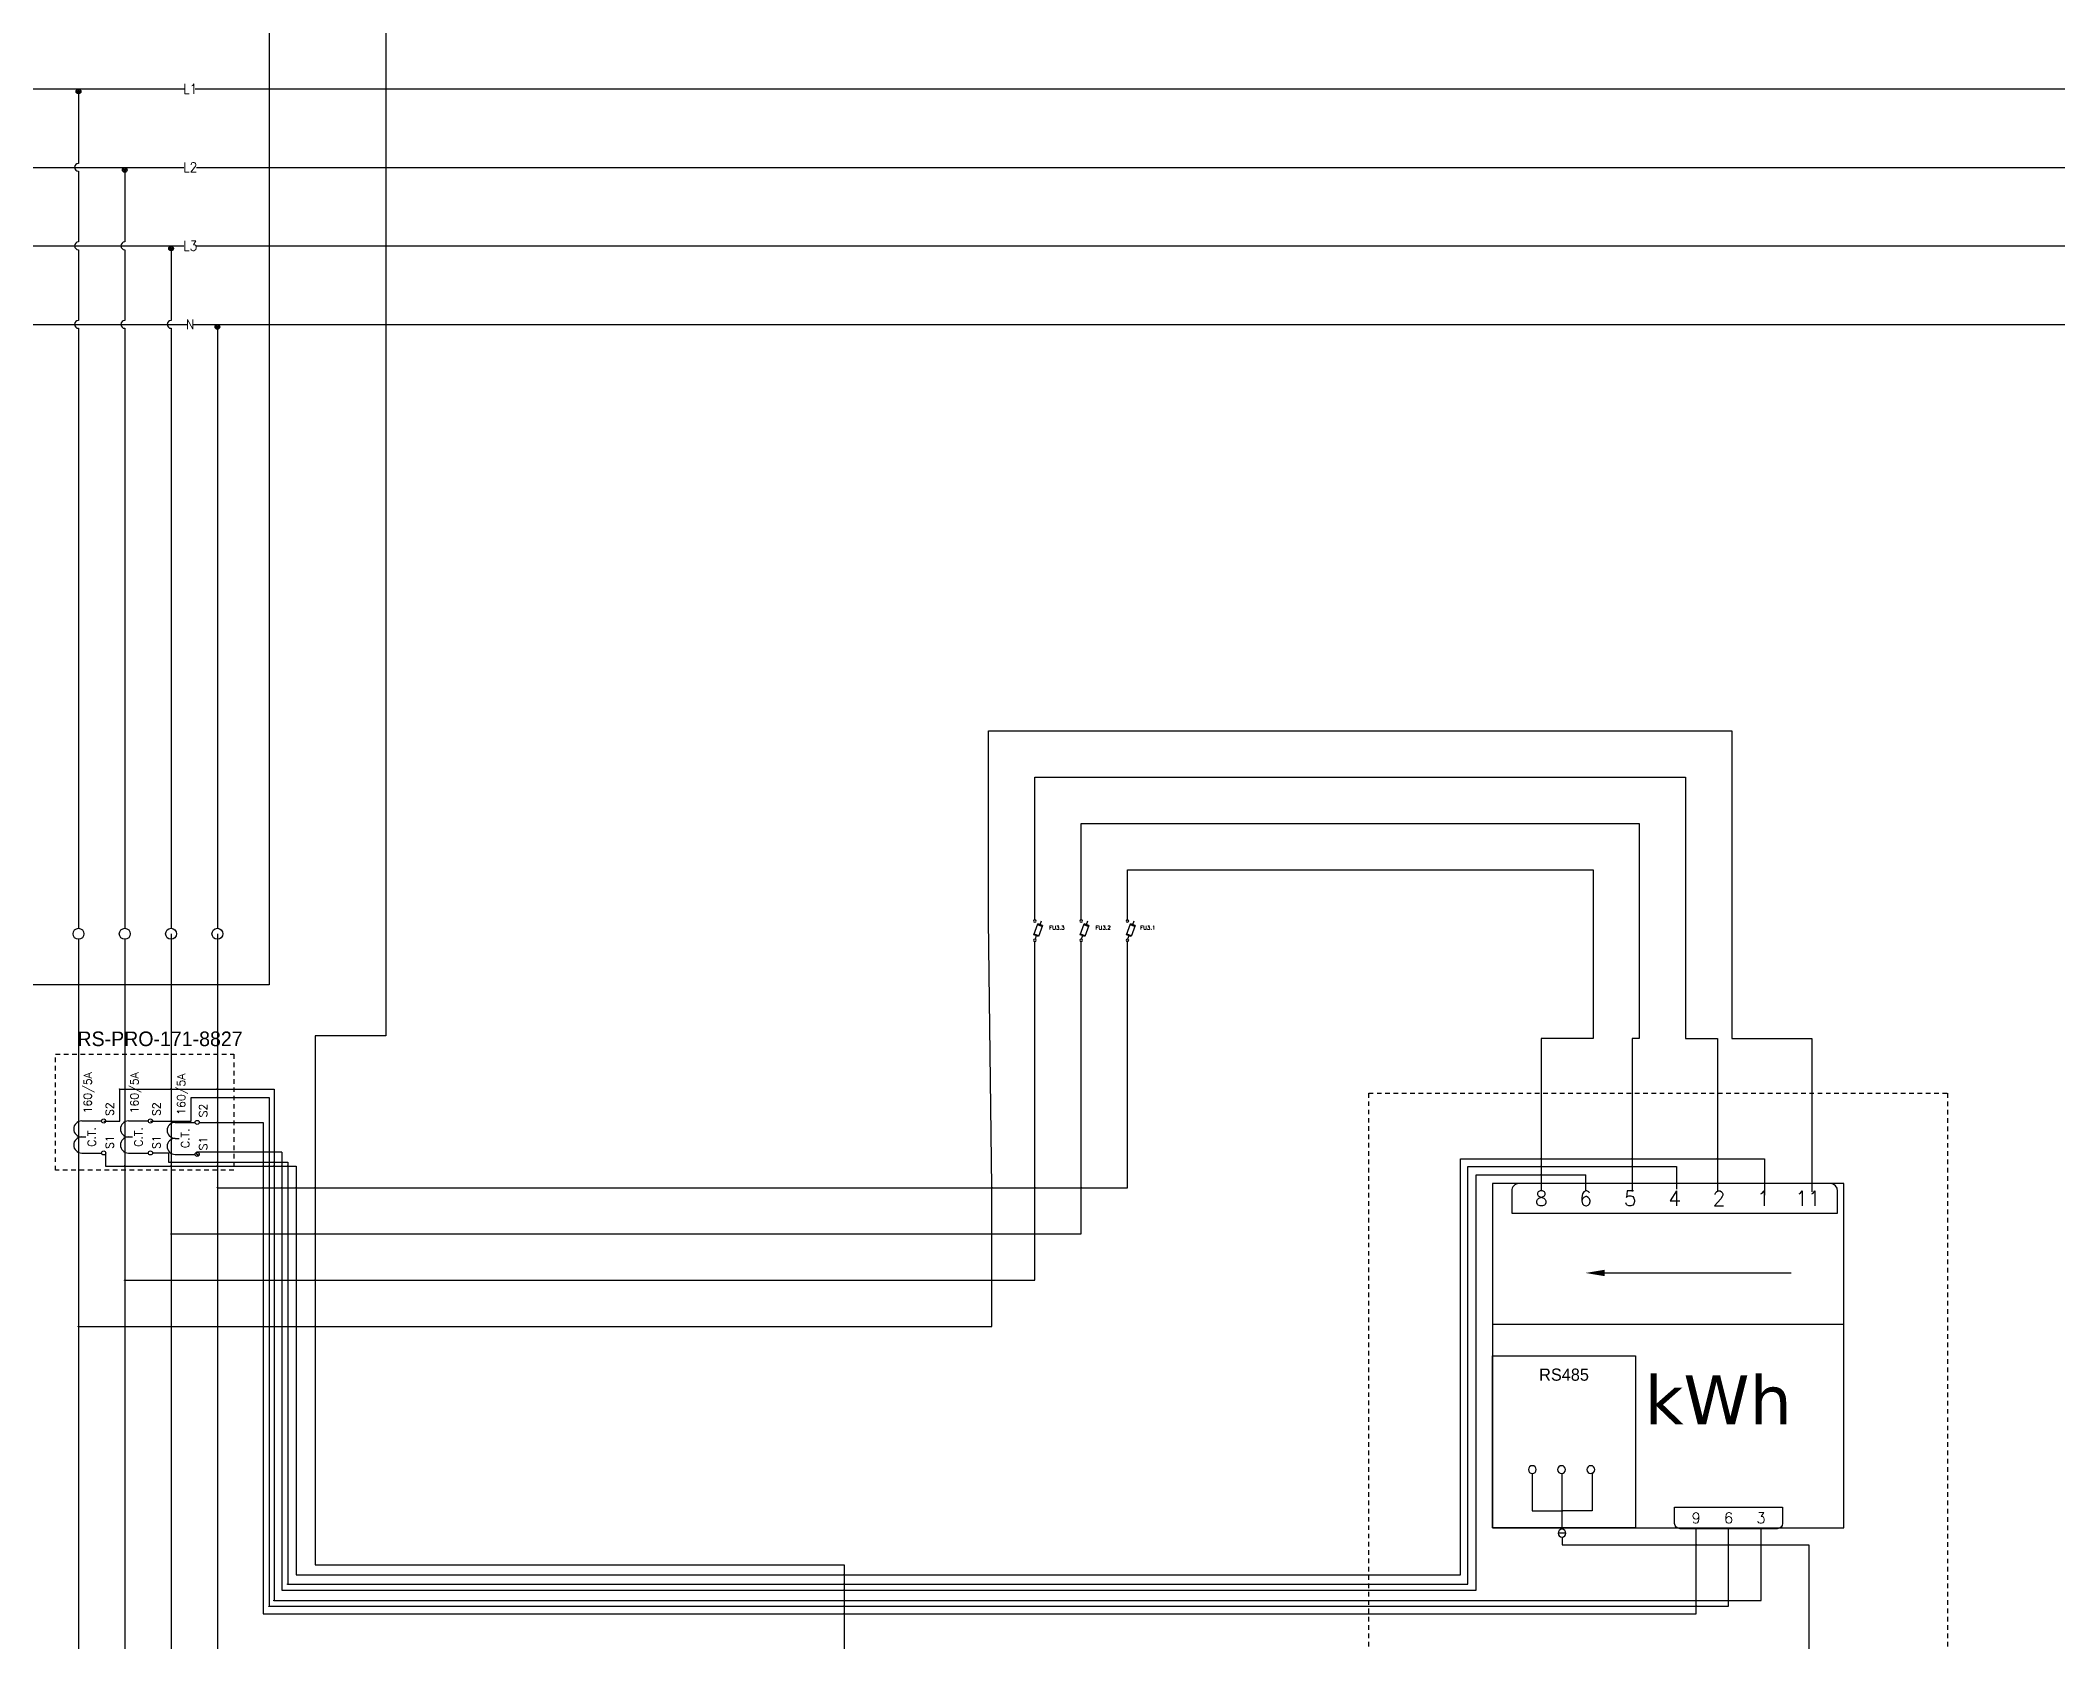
# Model space of a CAD drawing. Extents: x 1 to 170, y -32 to 186.
# Drawn here: x 85.1 to 139.7, y 99.9 to 143.3 of the extents above; entities that cross this region are included whole.
import ezdxf
from ezdxf import colors
from ezdxf.entities.mleader import LeaderData, LeaderLine
from ezdxf.enums import TextEntityAlignment as Align
from ezdxf.math import Vec2, Vec3

# ---------------------------------------------------------------- set-up
doc = ezdxf.new("R2010")
doc.units = 0
doc.header["$MEASUREMENT"] = 0
doc.linetypes.add('HIDDEN2', pattern=[0.1875, 0.125, -0.0625])
for name, color, linetype in [('GRN_12AWG', 3, 'Continuous'), ('LOCBOX', 92, 'HIDDEN2'), ('MISC', 2, 'Continuous'), ('RED_12AWG', 1, 'Continuous'), ('RED_18AWG', 1, 'Continuous'), ('RED_2.5mm^2', 1, 'Continuous'), ('SYMS', 7, 'Continuous'), ('TAGS', 51, 'Continuous'), ('TERMS', 4, 'Continuous'), ('VIO_1.5mm^2', 190, 'Continuous'), ('WHT_0.5mm^2', 7, 'Continuous'), ('WIREFIXED', 130, 'Continuous')]:
    doc.layers.add(name, color=color, linetype=linetype)
doc.styles.add('WD', font='romans.shx')

# ---------------------------------------------------------------- blocks, each defined once
blk = doc.blocks.new('VCN1_18P_57F6')
at = {"layer": 'SYMS'}
for p, q in [((-0.5, 0), (-0.5, -0.375)), ((5, 0), (-0.5, 0)), ((5, -0.375), (5, 0)), ((-0.375, -0.5), (4.875, -0.5))]:
    blk.add_line(p, q, dxfattribs=at)
for centre, start, end in [((-0.375, -0.375), 180, 270), ((4.875, -0.375), 270, 0)]:
    blk.add_arc(centre, 0.125, start, end, dxfattribs=at)
at = {"layer": 'SYMS', "style": 'WD', "width": 0.7}
for tag, p in [('INST', (-0.75, 0.188)), ('LOC', (-0.75, -0.125)), ('XREF', (-0.75, -0.781)), ('DESC1', (-0.75, -1.125)), ('DESC2', (-0.75, -1.438))]:
    blk.add_attdef(tag, text='', height=0.25, dxfattribs=at).set_placement(p, align=Align.RIGHT)
at = {"layer": 'SYMS', "style": 'WD'}
blk.add_attdef('TAG1', text='', height=0.25, dxfattribs=at).set_placement((-0.75, -0.45), align=Align.RIGHT)
at = {"layer": 'SYMS', "linetype": 'Continuous', "style": 'WD', "flags": 8}
for tag, p in [('TERM01P', (0, -0.25)), ('TERM02P', (0.75, -0.25)), ('TERM03P', (1.5, -0.25)), ('TERM04P', (2.25, -0.25)), ('TERM05P', (3, -0.25)), ('TERM06P', (3.75, -0.25)), ('TERM07P', (4.5, -0.25))]:
    blk.add_attdef(tag, text='', height=0.25, dxfattribs=at).set_placement(p, align=Align.MIDDLE_CENTER)
at = {"layer": 'SYMS', "linetype": 'Continuous', "style": 'WD', "flags": 9}
for tag, p in [('ASSYCODE', (-0.137, -0.297)), ('MFG', (-0.104, -0.234)), ('CAT', (-0.1, -0.195))]:
    blk.add_attdef(tag, text='', height=0.02, dxfattribs=at).set_placement(p, align=Align.CENTER)
at = {"layer": 'SYMS', "style": 'WD'}
for tag, p, flags in [('ACE_FLAG', (-0.176, -0.054), 9), ('FAMILY', (-0.15, -0.107), 9), ('WDBLKNAM', (0.35, -0.204), 9), ('X1LINK', (5.25, -0.25), 1), ('X8TERM01P', (0, -0.5), 1), ('X8TERM02P', (0.75, -0.5), 1), ('X8TERM03P', (1.5, -0.5), 1), ('X8TERM04P', (2.25, -0.5), 1), ('X8TERM05P', (3, -0.5), 1), ('X8TERM06P', (3.75, -0.5), 1), ('X8TERM07P', (4.5, -0.5), 1)]:
    blk.add_attdef(tag, p, '', height=0.02, dxfattribs=dict(at, flags=flags))
at = {"layer": 'SYMS', "color": 7, "style": 'WD'}
for tag, p in [('X8_TINY_DOT_DONT_REMOVE_01P', (0, -0.5)), ('X8_TINY_DOT_DONT_REMOVE_02P', (0.75, -0.5)), ('X8_TINY_DOT_DONT_REMOVE_03P', (1.5, -0.5)), ('X8_TINY_DOT_DONT_REMOVE_04P', (2.25, -0.5)), ('X8_TINY_DOT_DONT_REMOVE_05P', (3, -0.5)), ('X8_TINY_DOT_DONT_REMOVE_06P', (3.75, -0.5)), ('X8_TINY_DOT_DONT_REMOVE_07P', (4.5, -0.5))]:
    blk.add_attdef(tag, p, '', height=0.0002, dxfattribs=at)
at = {"layer": 'SYMS', "linetype": 'Continuous', "style": 'WD', "flags": 8}
for tag, p in [('TERMDESC01P', (-0.1, -0.7)), ('TERMDESC02P', (0.65, -0.7)), ('TERMDESC03P', (1.4, -0.7)), ('TERMDESC04P', (2.15, -0.7)), ('TERMDESC05P', (2.9, -0.7)), ('TERMDESC06P', (3.65, -0.7)), ('TERMDESC07P', (4.4, -0.7))]:
    blk.add_attdef(tag, text='', height=0.2, rotation=90, dxfattribs=at).set_placement(p, align=Align.RIGHT)
for tag, p in [('X8WIRE01P', (0.1, -0.7)), ('X8WIRE02P', (0.85, -0.7)), ('X8WIRE03P', (1.6, -0.7)), ('X8WIRE04P', (2.35, -0.7)), ('X8WIRE05P', (3.1, -0.7)), ('X8WIRE06P', (3.85, -0.7)), ('X8WIRE07P', (4.6, -0.7))]:
    blk.add_attdef(tag, text='', height=0.2, rotation=90, dxfattribs=at).set_placement(p, align=Align.TOP_RIGHT)
blk = doc.blocks.new('VCN1_18P_58CF')
at = {"layer": 'SYMS'}
for p, q in [((-0.5, 0), (-0.5, -0.375)), ((2, 0), (-0.5, 0)), ((2, -0.375), (2, 0)), ((-0.375, -0.5), (1.875, -0.5))]:
    blk.add_line(p, q, dxfattribs=at)
for centre, start, end in [((-0.375, -0.375), 180, 270), ((1.875, -0.375), 270, 0)]:
    blk.add_arc(centre, 0.125, start, end, dxfattribs=at)
at = {"layer": 'SYMS', "style": 'WD', "width": 0.7}
for tag, p in [('INST', (-0.75, 0.188)), ('LOC', (-0.75, -0.125)), ('DESC1', (-0.75, -1.125)), ('XREF', (-0.75, -0.781)), ('DESC2', (-0.75, -1.438))]:
    blk.add_attdef(tag, text='', height=0.25, dxfattribs=at).set_placement(p, align=Align.RIGHT)
at = {"layer": 'SYMS', "style": 'WD'}
blk.add_attdef('TAG1', text='', height=0.25, dxfattribs=at).set_placement((-0.75, -0.45), align=Align.RIGHT)
at = {"layer": 'SYMS', "linetype": 'Continuous', "style": 'WD', "flags": 8}
for tag, p in [('TERM01P', (0, -0.25)), ('TERM02P', (0.75, -0.25)), ('TERM03P', (1.5, -0.25))]:
    blk.add_attdef(tag, text='', height=0.25, dxfattribs=at).set_placement(p, align=Align.MIDDLE_CENTER)
at = {"layer": 'SYMS', "linetype": 'Continuous', "style": 'WD', "flags": 9}
for tag, p in [('ASSYCODE', (-0.137, -0.297)), ('MFG', (-0.104, -0.234)), ('CAT', (-0.1, -0.195))]:
    blk.add_attdef(tag, text='', height=0.02, dxfattribs=at).set_placement(p, align=Align.CENTER)
at = {"layer": 'SYMS', "style": 'WD'}
for tag, p, flags in [('ACE_FLAG', (-0.176, -0.054), 9), ('FAMILY', (-0.15, -0.107), 9), ('WDBLKNAM', (0.35, -0.204), 9), ('X1LINK', (2.25, -0.25), 1), ('X8TERM01P', (0, -0.5), 1), ('X8TERM02P', (0.75, -0.5), 1), ('X8TERM03P', (1.5, -0.5), 1)]:
    blk.add_attdef(tag, p, '', height=0.02, dxfattribs=dict(at, flags=flags))
at = {"layer": 'SYMS', "linetype": 'Continuous', "style": 'WD', "flags": 8}
for tag, p in [('TERMDESC01P', (-0.1, -0.7)), ('TERMDESC02P', (0.65, -0.7)), ('TERMDESC03P', (1.4, -0.7))]:
    blk.add_attdef(tag, text='', height=0.2, rotation=90, dxfattribs=at).set_placement(p, align=Align.RIGHT)
at = {"layer": 'SYMS', "color": 7, "style": 'WD'}
for tag, p in [('X8_TINY_DOT_DONT_REMOVE_01P', (0, -0.5)), ('X8_TINY_DOT_DONT_REMOVE_02P', (0.75, -0.5)), ('X8_TINY_DOT_DONT_REMOVE_03P', (1.5, -0.5))]:
    blk.add_attdef(tag, p, '', height=0.0002, dxfattribs=at)
at = {"layer": 'SYMS', "linetype": 'Continuous', "style": 'WD', "flags": 8}
for tag, p in [('X8WIRE01P', (0.1, -0.7)), ('X8WIRE02P', (0.85, -0.7)), ('X8WIRE03P', (1.6, -0.7))]:
    blk.add_attdef(tag, text='', height=0.2, rotation=90, dxfattribs=at).set_placement(p, align=Align.TOP_RIGHT)
blk = doc.blocks.new('HT0_02')
blk.add_circle((0, 0), 0.0699)
at = {"style": 'WD', "flags": 1}
for tag, p in [('X4TERM01', (-0.07, 0)), ('X2TERM01', (0, 0.07)), ('X1TERM01', (0.07, 0)), ('X8TERM01', (0, -0.07))]:
    blk.add_attdef(tag, p, '', height=0.01, dxfattribs=at)
blk = doc.blocks.new('WDDOT')
for radius in [0.03, 0.0187, 0.00929]:
    blk.add_circle((0, 0), radius)
blk = doc.blocks.new('VDS11FR')
for p, q in [((-0.241, 0.163), (-0.094, 0.216)), ((-0.241, 0.163), (-0.116, -0.19)), ((-0.231, 0.134), (-0.084, 0.187)), ((-0.168, 0.19), (-0.21, 0.307)), ((0.032, -0.137), (-0.094, 0.216)), ((-0.126, -0.16), (0.021, -0.108)), ((-0.116, -0.19), (0.032, -0.137)), ((-0.042, -0.164), (-0.006, -0.264))]:
    blk.add_line(p, q)
for centre in [(0, 0.304), (0, -0.304)]:
    blk.add_circle(centre, 0.04)
at = {"style": 'WD'}
blk.add_attdef('TAG1', text='', height=0.125, dxfattribs=at).set_placement((-0.437, 0.031), align=Align.RIGHT)
at = {"style": 'WD', "width": 0.7}
for tag, p in [('INST', (-0.437, 0.422)), ('LOC', (-0.437, 0.226))]:
    blk.add_attdef(tag, text='', height=0.125, dxfattribs=at).set_placement(p, align=Align.RIGHT)
at = {"style": 'WD'}
for tag, p, height, flags in [('X4LINK', (-0.348, 0), 0.01, 1), ('FAMILY', (-0.312, 0.034), 0.01, 9), ('X2TERM02', (0, 0.344), 0.0125, 1), ('X1LINK', (0.125, 0), 0.01, 1), ('CONTACT', (-0.312, -0.046), 0.01, 9), ('X8TERM01', (0, -0.344), 0.0125, 1)]:
    blk.add_attdef(tag, p, '', height=height, dxfattribs=dict(at, flags=flags))
at = {"style": 'WD', "flags": 9}
for tag, p in [('MFG', (-0.284, -0.003)), ('CAT', (-0.284, 0.017)), ('ASSYCODE', (-0.287, -0.024))]:
    blk.add_attdef(tag, text='', height=0.01, dxfattribs=at).set_placement(p, align=Align.CENTER)
at = {"style": 'WD', "width": 0.7}
blk.add_attdef('RATING1', text='', height=0.125, rotation=289.62024, dxfattribs=at).set_placement((-0.097, 0.019), align=Align.MIDDLE_CENTER)
at = {"style": 'WD', "flags": 8}
for tag, p in [('TERM02', (0.089, 0.432)), ('TERM01', (0.089, -0.303))]:
    blk.add_attdef(tag, text='', height=0.125, dxfattribs=at).set_placement(p, align=Align.TOP_LEFT)
at = {"style": 'WD'}
blk.add_attdef('XREF', (0.125, -0.062), '', height=0.125, dxfattribs=at)
blk = doc.blocks.new('HXF1CT')
for p, q in [((-0.25, 0.344), (-0.25, 0.032)), ((0, 0.344), (0, 0.281)), ((0.25, 0.344), (0.25, 0.032))]:
    blk.add_line(p, q)
for centre in [(-0.249, 0), (0.249, 0)]:
    blk.add_circle(centre, 0.0322)
for centre in [(-0.125, 0.344), (0.125, 0.344)]:
    blk.add_arc(centre, 0.125, 0, 180)
at = {"style": 'WD', "width": 0.7}
for tag, p in [('INST', (-0.388, 0.577)), ('DESC1', (-0.388, 0.252)), ('LOC', (-0.388, 0.408)), ('DESC2', (-0.388, 0.095))]:
    blk.add_attdef(tag, text='', height=0.125, dxfattribs=at).set_placement(p, align=Align.RIGHT)
at = {"style": 'WD'}
for tag, p, height, flags in [('X4TERM01', (-0.281, 0), 0.0125, 1), ('X1TERM02', (0.281, 0), 0.0125, 1), ('FAMILY', (0.304, 0.191), 0.01, 9), ('X8TERM01', (-0.249, -0.032), 0.0125, 1), ('X8TERM02', (0.249, -0.032), 0.0125, 1)]:
    blk.add_attdef(tag, p, '', height=height, dxfattribs=dict(at, flags=flags))
blk.add_attdef('TYPE', text='', height=0.125, dxfattribs=at).set_placement((0, 0.125), align=Align.CENTER)
at = {"linetype": 'Continuous', "style": 'WD', "flags": 9}
for tag, p in [('ASSYCODE', (0.328, 0.125)), ('MFG', (0.327, 0.143)), ('CAT', (0.329, 0.162))]:
    blk.add_attdef(tag, text='', height=0.01, dxfattribs=at).set_placement(p, align=Align.CENTER)
at = {"style": 'WD'}
blk.add_attdef('TAG1', (0.368, 0.188), '', height=0.125, dxfattribs=at)
at = {"style": 'WD', "width": 0.7}
blk.add_attdef('RATING1', (0.368, 0.031), '', height=0.125, dxfattribs=at)
at = {"linetype": 'Continuous', "style": 'WD', "flags": 8}
for tag, p in [('TERM01', (-0.188, -0.031)), ('TERM02', (0.328, -0.031))]:
    blk.add_attdef(tag, text='', height=0.125, dxfattribs=at).set_placement(p, align=Align.TOP_LEFT)
blk = doc.blocks.new('VT0_02')
blk.add_circle((0, 0), 0.0699)
at = {"style": 'WD', "flags": 1}
for tag, p in [('X4TERM01', (-0.07, 0)), ('X2TERM01', (0, 0.07)), ('X1TERM01', (0.07, 0)), ('X8TERM01', (0, -0.07))]:
    blk.add_attdef(tag, p, '', height=0.01, dxfattribs=at)
blk = doc.blocks.new('WD_WNH1')
at = {"style": 'WD', "width": 0.9}
blk.add_attdef('WIRENO', text='', height=0.125, dxfattribs=at).set_placement((0, 0), align=Align.MIDDLE_CENTER)
at = {"color": 250, "style": 'WD'}
for tag, p in [('X4_TINY_DOT_DONT_REMOVE', (-0.062, 0)), ('X1_TINY_DOT_DONT_REMOVE', (0.062, 0))]:
    blk.add_attdef(tag, p, '', height=0.0001, dxfattribs=at)
at = {"style": 'WD', "flags": 1}
for tag, p in [('X4TERM01', (-0.062, 0)), ('X1TERM01', (0.062, 0))]:
    blk.add_attdef(tag, p, '', height=0.01, dxfattribs=at)
for tag, p in [('W01USER', (0, 0.078)), ('W02USER', (0, 0.07)), ('W03USER', (0, 0.062)), ('W04USER', (0, 0.055)), ('W05USER', (0, 0.047)), ('W06USER', (0, 0.039)), ('W07USER', (0, 0.031)), ('W08USER', (0, 0.023)), ('W09USER', (0, 0.016)), ('W10USER', (0, 0.008))]:
    blk.add_attdef(tag, text='', height=0.005, dxfattribs=at).set_placement(p, align=Align.CENTER)

msp = doc.modelspace()

# ---------------------------------------------------------------- linework, layer by layer
msp.add_line((133.874, 108.53), (124.375, 108.53))
for points in [[(133.874, 112.341), (124.375, 112.341), (124.375, 103.025), (133.874, 103.025)], [(124.375, 107.683), (128.244, 107.683), (128.244, 103.023), (124.375, 103.023)]]:
    msp.add_lwpolyline(points, close=True)
at = {"layer": 'GRN_12AWG'}
for p, q in [((94.422, 164.964), (94.422, 116.337)), ((94.422, 116.337), (92.511, 116.337)), ((92.511, 116.337), (92.511, 112.243)), ((92.511, 112.217), (92.511, 110.991)), ((92.511, 110.964), (92.511, 109.738)), ((92.511, 109.712), (92.511, 108.485)), ((92.511, 108.459), (92.511, 102.023)), ((92.511, 102.023), (92.637, 102.023)), ((92.637, 102.023), (106.826, 102.023)), ((106.826, 102.023), (106.826, 84.289))]:
    msp.add_line(p, q, dxfattribs=at)
for centre in [(92.511, 112.23), (92.511, 110.977), (92.511, 109.725), (92.511, 108.472)]:
    msp.add_arc(centre, 0.0132, 90, 270, dxfattribs=at)
at = {"layer": 'LOCBOX', "color": 6}
for points in [[(85.491, 115.845), (90.312, 115.845), (90.312, 112.701), (85.491, 112.701)], [(121.021, 114.789), (136.682, 114.789), (136.682, 89.916), (121.021, 89.916)]]:
    msp.add_lwpolyline(points, close=True, dxfattribs=at)
at = {"layer": 'RED_12AWG'}
for p, q in [((88.615, 119.101), (88.615, 106.818)), ((89.868, 119.101), (89.868, 106.818)), ((86.109, 118.953), (86.109, 106.818)), ((87.362, 118.953), (87.362, 106.818))]:
    msp.add_line(p, q, dxfattribs=at)
at = {"layer": 'RED_18AWG'}
for p, q in [((39.881, 141.97), (88.996, 141.97)), ((89.269, 141.97), (138.384, 141.97)), ((138.384, 141.97), (157.381, 141.97)), ((86.109, 141.9), (86.109, 139.951)), ((39.881, 139.845), (88.962, 139.845)), ((87.362, 139.775), (87.362, 137.826)), ((89.303, 139.845), (138.384, 139.845)), ((138.384, 139.845), (157.381, 139.845)), ((86.109, 139.739), (86.109, 137.826)), ((39.881, 137.72), (88.962, 137.72)), ((86.109, 137.614), (86.109, 135.701)), ((87.362, 137.614), (87.362, 135.701)), ((88.615, 137.65), (88.615, 135.701)), ((89.303, 137.72), (138.384, 137.72)), ((138.384, 137.72), (157.381, 137.72)), ((39.881, 135.595), (89.053, 135.595)), ((86.109, 135.489), (86.109, 119.25)), ((87.362, 135.489), (87.362, 119.25)), ((88.615, 135.489), (88.615, 119.25)), ((89.212, 135.595), (138.384, 135.595)), ((89.868, 135.525), (89.868, 119.25)), ((138.384, 135.595), (157.381, 135.595)), ((86.109, 106.818), (86.109, 82.036)), ((87.362, 106.818), (87.362, 82.036)), ((88.615, 106.818), (88.615, 82.036)), ((89.868, 106.818), (89.868, 82.036))]:
    msp.add_line(p, q, dxfattribs=at)
for centre in [(86.109, 139.845), (86.109, 137.72), (87.362, 137.72), (86.109, 135.595), (87.362, 135.595), (88.615, 135.595)]:
    msp.add_arc(centre, 0.106, 90, 270, dxfattribs=at)
at = {"layer": 'RED_2.5mm^2'}
for p, q in [((110.735, 119.473), (110.735, 124.594)), ((110.735, 124.594), (125.823, 124.594)), ((125.823, 124.594), (130.85, 124.594)), ((130.85, 124.594), (130.85, 116.266)), ((111.988, 119.482), (111.988, 123.342)), ((111.988, 123.342), (125.823, 123.342)), ((125.823, 123.342), (129.597, 123.342)), ((129.597, 123.342), (129.597, 116.266)), ((113.241, 119.482), (113.241, 122.089)), ((113.241, 122.089), (125.823, 122.089)), ((125.823, 122.089), (128.344, 122.089)), ((128.344, 122.089), (128.344, 116.266)), ((114.493, 119.482), (114.493, 120.836)), ((114.493, 120.836), (125.823, 120.836)), ((125.823, 120.836), (127.092, 120.836)), ((127.092, 120.836), (127.092, 116.266)), ((110.82, 112.243), (110.735, 119.473)), ((111.987, 112.243), (111.987, 118.892)), ((113.24, 112.243), (113.24, 118.892)), ((114.492, 112.23), (114.492, 118.892)), ((125.687, 116.266), (125.687, 112.135)), ((127.092, 116.266), (125.692, 116.266)), ((128.344, 116.266), (128.147, 116.266)), ((128.147, 116.266), (128.147, 112.128)), ((129.597, 116.266), (130.459, 116.266)), ((130.459, 116.266), (130.459, 112.146)), ((130.85, 116.266), (133.009, 116.266)), ((133.009, 116.266), (133.009, 112.122)), ((89.868, 112.23), (98.916, 112.23)), ((98.916, 112.23), (114.492, 112.23)), ((110.82, 110.991), (110.82, 112.217)), ((111.987, 110.991), (111.987, 112.217)), ((113.24, 110.977), (113.24, 112.217)), ((125.692, 111.539), (125.692, 111.539)), ((125.692, 111.539), (125.692, 111.539)), ((88.607, 110.977), (98.916, 110.977)), ((98.916, 110.977), (113.24, 110.977)), ((110.82, 109.738), (110.82, 110.964)), ((111.987, 109.725), (111.987, 110.964)), ((87.362, 109.725), (98.916, 109.725)), ((98.916, 109.725), (111.987, 109.725)), ((110.82, 108.472), (110.82, 109.712)), ((86.136, 108.472), (98.916, 108.472)), ((98.916, 108.472), (110.82, 108.472)), ((125.442, 104.494), (125.442, 103.482)), ((126.244, 104.494), (126.244, 103.482)), ((127.067, 104.522), (127.067, 103.482)), ((125.442, 103.482), (126.279, 103.482)), ((126.244, 103.482), (126.245, 102.984)), ((127.067, 103.482), (126.278, 103.482))]:
    msp.add_line(p, q, dxfattribs=at)
for centre in [(110.82, 112.23), (111.987, 112.23), (113.24, 112.23), (110.82, 110.977), (111.987, 110.977), (110.82, 109.725)]:
    msp.add_arc(centre, 0.0132, 270, 90, dxfattribs=at)
at = {"layer": 'VIO_1.5mm^2'}
for p, q in [((87.223, 114.033), (87.223, 114.901)), ((87.223, 114.901), (88.602, 114.901)), ((88.628, 114.901), (89.855, 114.901)), ((89.157, 114.033), (89.157, 114.675)), ((89.157, 114.675), (89.855, 114.675)), ((89.881, 114.901), (91.403, 114.901)), ((89.881, 114.675), (91.269, 114.675)), ((91.269, 114.675), (91.269, 100.9)), ((91.403, 114.901), (91.403, 101.058)), ((86.791, 114.033), (87.223, 114.033)), ((88.056, 114.033), (88.602, 114.033)), ((88.628, 114.033), (89.157, 114.033)), ((89.377, 113.992), (89.855, 113.992)), ((89.881, 113.992), (91.11, 113.992)), ((91.11, 113.992), (91.11, 112.243)), ((86.842, 113.171), (86.842, 112.817)), ((88.112, 113.171), (88.502, 113.171)), ((88.502, 113.171), (88.546, 113.171)), ((88.546, 113.171), (88.546, 112.919)), ((89.855, 113.188), (89.299, 113.188)), ((89.299, 113.188), (89.299, 113.135)), ((89.321, 113.133), (89.321, 113.133)), ((89.367, 113.101), (89.321, 113.101)), ((91.097, 113.188), (89.881, 113.188)), ((91.256, 113.188), (91.123, 113.188)), ((91.39, 113.188), (91.282, 113.188)), ((91.611, 113.188), (91.416, 113.188)), ((91.611, 113.188), (91.611, 112.243)), ((123.505, 101.752), (123.505, 113.015)), ((123.505, 113.015), (125.674, 113.015)), ((125.701, 113.015), (128.134, 113.015)), ((128.16, 113.015), (130.446, 113.015)), ((130.472, 113.015), (131.728, 113.015)), ((131.728, 113.015), (131.728, 112.029)), ((86.842, 112.817), (87.349, 112.817)), ((87.376, 112.817), (88.602, 112.817)), ((88.546, 112.919), (88.602, 112.919)), ((88.628, 112.919), (89.855, 112.919)), ((88.628, 112.817), (89.855, 112.817)), ((89.881, 112.919), (91.097, 112.919)), ((89.881, 112.817), (91.097, 112.817)), ((91.123, 112.919), (91.256, 112.919)), ((91.123, 112.817), (91.256, 112.817)), ((91.282, 112.919), (91.39, 112.919)), ((91.282, 112.817), (91.39, 112.817)), ((91.416, 112.919), (91.598, 112.919)), ((91.416, 112.817), (91.598, 112.817)), ((91.624, 112.919), (91.731, 112.919)), ((91.624, 112.817), (91.761, 112.817)), ((91.731, 112.919), (91.774, 112.919)), ((91.774, 112.919), (91.774, 101.5)), ((91.787, 112.817), (92.001, 112.817)), ((92.001, 112.817), (92.001, 112.243)), ((123.707, 101.5), (123.707, 112.806)), ((123.707, 112.806), (125.674, 112.806)), ((123.927, 101.335), (123.927, 112.575)), ((123.927, 112.575), (125.674, 112.575)), ((125.701, 112.806), (128.134, 112.806)), ((125.701, 112.575), (126.894, 112.575)), ((126.888, 112.575), (126.888, 112.147)), ((128.16, 112.806), (129.351, 112.806)), ((129.351, 112.806), (129.351, 112.186)), ((91.11, 112.217), (91.11, 110.991)), ((91.611, 112.217), (91.611, 110.991)), ((92.001, 112.217), (92.001, 110.991)), ((126.894, 111.539), (126.894, 111.539)), ((126.894, 111.539), (126.894, 111.539)), ((126.894, 111.539), (126.894, 111.539)), ((126.894, 111.539), (126.894, 111.539)), ((91.11, 110.964), (91.11, 109.738)), ((91.611, 110.964), (91.611, 109.738)), ((92.001, 110.964), (92.001, 109.738)), ((91.11, 109.712), (91.11, 108.485)), ((91.611, 109.712), (91.611, 108.485)), ((92.001, 109.712), (92.001, 108.485)), ((91.11, 108.459), (91.11, 100.696)), ((91.611, 108.459), (91.611, 101.335)), ((92.001, 108.459), (92.001, 101.752)), ((129.884, 100.696), (129.884, 102.999)), ((130.761, 100.9), (130.761, 102.999)), ((131.638, 101.058), (131.638, 102.999)), ((92.001, 101.752), (106.813, 101.752)), ((106.839, 101.752), (123.505, 101.752)), ((91.411, 101.058), (131.638, 101.058)), ((91.611, 101.335), (106.813, 101.335)), ((91.782, 101.5), (106.813, 101.5)), ((106.839, 101.5), (123.707, 101.5)), ((106.839, 101.335), (123.927, 101.335)), ((91.11, 100.696), (106.813, 100.696)), ((91.269, 100.9), (106.813, 100.9)), ((106.839, 100.9), (129.871, 100.9)), ((106.839, 100.696), (129.884, 100.696)), ((129.897, 100.9), (130.761, 100.9))]:
    msp.add_line(p, q, dxfattribs=at)
for centre, start, end in [((88.615, 114.901), 0, 180), ((89.868, 114.901), 0, 180), ((89.868, 114.675), 0, 180), ((88.615, 114.033), 0, 180), ((89.868, 113.992), 0, 180), ((89.868, 113.188), 0, 180), ((91.11, 113.188), 0, 180), ((91.269, 113.188), 0, 180), ((91.403, 113.188), 0, 180), ((125.687, 113.015), 0, 180), ((128.147, 113.015), 0, 180), ((130.459, 113.015), 0, 180), ((87.362, 112.817), 0, 180), ((88.615, 112.919), 0, 180), ((88.615, 112.817), 0, 180), ((89.868, 112.919), 0, 180), ((89.868, 112.817), 0, 180), ((91.11, 112.919), 0, 180), ((91.11, 112.817), 0, 180), ((91.269, 112.919), 0, 180), ((91.269, 112.817), 0, 180), ((91.403, 112.919), 0, 180), ((91.403, 112.817), 0, 180), ((91.611, 112.919), 0, 180), ((91.611, 112.817), 0, 180), ((91.774, 112.817), 0, 180), ((125.687, 112.806), 0, 180), ((125.687, 112.575), 0, 180), ((128.147, 112.806), 0, 180), ((91.11, 112.23), 90, 270), ((91.611, 112.23), 90, 270), ((92.001, 112.23), 90, 270), ((91.11, 110.977), 90, 270), ((91.611, 110.977), 90, 270), ((92.001, 110.977), 90, 270), ((91.11, 109.725), 90, 270), ((91.611, 109.725), 90, 270), ((92.001, 109.725), 90, 270), ((91.11, 108.472), 90, 270), ((91.611, 108.472), 90, 270), ((92.001, 108.472), 90, 270), ((106.826, 101.752), 0, 180), ((106.826, 101.5), 0, 180), ((106.826, 101.335), 0, 180), ((106.826, 100.9), 0, 180), ((106.826, 100.696), 0, 180), ((129.884, 100.9), 0, 180)]:
    msp.add_arc(centre, 0.0132, start, end, dxfattribs=at)
at = {"layer": 'WHT_0.5mm^2'}
for p, q in [((91.27, 164.821), (91.27, 117.717)), ((86.14, 117.717), (83.524, 117.717)), ((87.349, 117.717), (86.123, 117.717)), ((88.602, 117.717), (87.376, 117.717)), ((89.855, 117.717), (88.628, 117.717)), ((91.27, 117.717), (89.881, 117.717)), ((126.359, 102.879), (126.147, 102.879)), ((126.253, 102.773), (126.253, 102.562)), ((126.253, 102.562), (129.871, 102.562)), ((129.897, 102.562), (130.748, 102.562)), ((130.774, 102.562), (131.625, 102.562)), ((131.651, 102.562), (132.934, 102.562)), ((132.934, 102.562), (132.934, 92.671))]:
    msp.add_line(p, q, dxfattribs=at)
for centre in [(129.884, 102.562), (130.761, 102.562), (131.638, 102.562)]:
    msp.add_arc(centre, 0.0132, 0, 180, dxfattribs=at)

# ---------------------------------------------------------------- block references
at = {"layer": 'SYMS'}
for name, p, xscale, yscale, zscale in [('WDDOT', (86.109, 141.9), 2.125061623751076, 2.125061623751076, 2.125061623751076), ('WDDOT', (87.362, 139.775), 2.125061623751076, 2.125061623751076, 2.125061623751076), ('WDDOT', (88.615, 137.65), 2.125061623751076, 2.125061623751076, 2.125061623751076), ('WDDOT', (89.868, 135.525), 2.125061623751076, 2.125061623751076, 2.125061623751076), ('VT0_02', (86.109, 119.101), 2.125061623751076, 2.125061623751076, 2.125061623751076), ('VT0_02', (87.362, 119.101), 2.125061623751076, 2.125061623751076, 2.125061623751076), ('VT0_02', (88.615, 119.101), 2.125061623751076, 2.125061623751076, 2.125061623751076), ('VT0_02', (89.868, 119.101), 2.125061623751076, 2.125061623751076, 2.125061623751076), ('WDDOT', (86.109, 117.717), 0.2637091900348363, 0.2637091900348363, 0.2637091900348363), ('WDDOT', (87.223, 114.901), 0.2637091900348363, 0.2637091900348363, 0.2637091900348363), ('WDDOT', (89.312, 113.188), 0.2637091900348363, 0.2637091900348363, 0.2637091900348363), ('WDDOT', (89.321, 113.133), 0.2637091900348363, 0.2637091900348363, 0.2637091900348363), ('WDDOT', (89.321, 113.133), 0.2637091900348363, 0.2637091900348363, 0.2637091900348363), ('WDDOT', (89.868, 112.23), 0.2637091900348363, 0.2637091900348363, 0.2637091900348363), ('WDDOT', (88.615, 110.977), 0.2637091900348363, 0.2637091900348363, 0.2637091900348363), ('WDDOT', (87.362, 109.725), 0.2637091900348363, 0.2637091900348363, 0.2637091900348363), ('WDDOT', (86.109, 108.472), 0.2637091900348363, 0.2637091900348363, 0.2637091900348363), ('HT0_02', (125.449, 104.6), -1.5148723590608, 1.5148723590608, 1.5148723590608), ('HT0_02', (126.24, 104.6), -1.5148723590608, 1.5148723590608, 1.5148723590608), ('HT0_02', (127.032, 104.6), -1.5148723590608, 1.5148723590608, 1.5148723590608), ('WDDOT', (126.244, 103.482), -0.2637091900348363, 0.2637091900348363, 0.2637091900348363), ('HT0_02', (126.253, 102.879), -1.5148723590608, 1.5148723590608, 1.5148723590608), ('WDDOT', (91.403, 101.058), 0.2637091900348363, 0.2637091900348363, 0.2637091900348363), ('WDDOT', (91.403, 101.058), 0.2637091900348363, 0.2637091900348363, 0.2637091900348363), ('WDDOT', (91.411, 101.058), 0.2637091900348363, 0.2637091900348363, 0.2637091900348363), ('WDDOT', (91.774, 101.5), 0.2637091900348363, 0.2637091900348363, 0.2637091900348363), ('WDDOT', (91.269, 100.9), 0.2637091900348363, 0.2637091900348363, 0.2637091900348363)]:
    msp.add_blockref(name, p, dxfattribs=dict(at, xscale=xscale, yscale=yscale, zscale=zscale))
ref = msp.add_blockref('VDS11FR', (111.987, 119.187), dxfattribs=dict(at, xscale=-0.8574628011289047, yscale=0.8574628011289047, zscale=0.8574628011289047))
ref.add_attrib('TAG1', 'FU3.3', dxfattribs={"layer": 'TAGS', "color": 1, "height": 0.1072, "style": 'WD'}).set_placement((112.791, 119.214), align=Align.RIGHT)
ref = msp.add_blockref('VDS11FR', (113.24, 119.187), dxfattribs=dict(at, xscale=-0.8574628011289047, yscale=0.8574628011289047, zscale=0.8574628011289047))
ref.add_attrib('TAG1', 'FU3.2', dxfattribs={"layer": 'TAGS', "color": 1, "height": 0.1072, "style": 'WD'}).set_placement((114.043, 119.214), align=Align.RIGHT)
ref = msp.add_blockref('VDS11FR', (114.492, 119.187), dxfattribs=dict(at, xscale=-0.8574628011289047, yscale=0.8574628011289047, zscale=0.8574628011289047))
ref.add_attrib('TAG1', 'FU3.1', dxfattribs={"layer": 'TAGS', "color": 1, "height": 0.1072, "style": 'WD'}).set_placement((115.25, 119.214), align=Align.RIGHT)
ref = msp.add_blockref('HXF1CT', (86.791, 113.602), dxfattribs=dict(at, xscale=1.732574522229003, yscale=1.732574522229003, zscale=1.732574522229003, rotation=89.99999999999999))
ref.add_attrib('TYPE', 'C.T.', dxfattribs={"layer": 'MISC', "color": 0, "height": 0.2166, "rotation": 90, "style": 'WD'}).set_placement((86.574, 113.602), align=Align.CENTER)
ref.add_attrib('TERM01', 'S1', dxfattribs={"layer": 'TERMS', "color": 6, "linetype": 'Continuous', "height": 0.2166, "rotation": 90, "style": 'WD', "flags": 8}).set_placement((86.845, 113.277), align=Align.TOP_LEFT)
ref.add_attrib('TERM02', 'S2', dxfattribs={"layer": 'TERMS', "color": 6, "linetype": 'Continuous', "height": 0.2166, "rotation": 90, "style": 'WD', "flags": 8}).set_placement((86.845, 114.17), align=Align.TOP_LEFT)
ref.add_attrib('TAG1', '160/5A', (86.466, 114.24), dxfattribs={"layer": 'TAGS', "color": 6, "height": 0.2166, "rotation": 90, "style": 'WD'})
ref = msp.add_blockref('HXF1CT', (88.056, 113.602), dxfattribs=dict(at, xscale=1.732574522229003, yscale=1.732574522229003, zscale=1.732574522229003, rotation=89.99999999999999))
ref.add_attrib('TYPE', 'C.T.', dxfattribs={"layer": 'MISC', "color": 0, "height": 0.2166, "rotation": 90, "style": 'WD'}).set_placement((87.839, 113.602), align=Align.CENTER)
ref.add_attrib('TERM01', 'S1', dxfattribs={"layer": 'TERMS', "color": 6, "linetype": 'Continuous', "height": 0.2166, "rotation": 90, "style": 'WD', "flags": 8}).set_placement((88.11, 113.277), align=Align.TOP_LEFT)
ref.add_attrib('TERM02', 'S2', dxfattribs={"layer": 'TERMS', "color": 6, "linetype": 'Continuous', "height": 0.2166, "rotation": 90, "style": 'WD', "flags": 8}).set_placement((88.11, 114.17), align=Align.TOP_LEFT)
ref.add_attrib('TAG1', '160/5A', (87.731, 114.24), dxfattribs={"layer": 'TAGS', "color": 6, "height": 0.2166, "rotation": 90, "style": 'WD'})
ref = msp.add_blockref('HXF1CT', (89.321, 113.565), dxfattribs=dict(at, xscale=1.732574522229003, yscale=1.732574522229003, zscale=1.732574522229003, rotation=89.99999999999999))
ref.add_attrib('TYPE', 'C.T.', dxfattribs={"layer": 'MISC', "color": 7, "height": 0.2166, "rotation": 90, "style": 'WD'}).set_placement((89.105, 113.565), align=Align.CENTER)
ref.add_attrib('TERM01', 'S1', dxfattribs={"layer": 'TERMS', "color": 6, "linetype": 'Continuous', "height": 0.2166, "rotation": 90, "style": 'WD', "flags": 8}).set_placement((89.375, 113.24), align=Align.TOP_LEFT)
ref.add_attrib('TERM02', 'S2', dxfattribs={"layer": 'TERMS', "color": 6, "linetype": 'Continuous', "height": 0.2166, "rotation": 90, "style": 'WD', "flags": 8}).set_placement((89.375, 114.133), align=Align.TOP_LEFT)
ref.add_attrib('TAG1', '160/5A', (88.996, 114.203), dxfattribs={"layer": 'TAGS', "color": 6, "height": 0.2166, "rotation": 90, "style": 'WD'})
ref = msp.add_blockref('VCN1_18P_57F6', (132.908, 111.539), dxfattribs=dict(at, xscale=1.603490896943972, yscale=1.603490896943972, zscale=1.603490896943972, rotation=180))
ref.add_attrib('X8_TINY_DOT_DONT_REMOVE_01P', '.', (132.908, 111.539), dxfattribs={"layer": 'MISC', "color": 7, "height": 0.000321, "style": 'WD'})
ref.add_attrib('TERM01P', '11', dxfattribs={"layer": 'TERMS', "linetype": 'Continuous', "height": 0.4009, "style": 'WD', "flags": 8}).set_placement((132.908, 111.94), align=Align.MIDDLE_CENTER)
ref.add_attrib('X8_TINY_DOT_DONT_REMOVE_02P', '.', (131.705, 111.539), dxfattribs={"layer": 'MISC', "color": 7, "height": 0.000321, "style": 'WD'})
ref.add_attrib('TERM02P', '1', dxfattribs={"layer": 'TERMS', "linetype": 'Continuous', "height": 0.401, "style": 'WD', "flags": 8}).set_placement((131.705, 111.94), align=Align.MIDDLE_CENTER)
ref.add_attrib('X8_TINY_DOT_DONT_REMOVE_03P', '.', (130.502, 111.539), dxfattribs={"layer": 'MISC', "color": 7, "height": 0.000321, "style": 'WD'})
ref.add_attrib('TERM03P', '2', dxfattribs={"layer": 'TERMS', "linetype": 'Continuous', "height": 0.401, "style": 'WD', "flags": 8}).set_placement((130.502, 111.94), align=Align.MIDDLE_CENTER)
ref.add_attrib('X8_TINY_DOT_DONT_REMOVE_04P', '.', (129.3, 111.539), dxfattribs={"layer": 'MISC', "color": 7, "height": 0.000321, "style": 'WD'})
ref.add_attrib('TERM04P', '4', dxfattribs={"layer": 'TERMS', "linetype": 'Continuous', "height": 0.401, "style": 'WD', "flags": 8}).set_placement((129.3, 111.94), align=Align.MIDDLE_CENTER)
ref.add_attrib('X8_TINY_DOT_DONT_REMOVE_05P', '.', (128.097, 111.539), dxfattribs={"layer": 'MISC', "color": 7, "height": 0.000321, "style": 'WD'})
ref.add_attrib('TERM05P', '5', dxfattribs={"layer": 'TERMS', "linetype": 'Continuous', "height": 0.401, "style": 'WD', "flags": 8}).set_placement((128.097, 111.94), align=Align.MIDDLE_CENTER)
ref.add_attrib('X8_TINY_DOT_DONT_REMOVE_06P', '.', (126.894, 111.539), dxfattribs={"layer": 'MISC', "color": 7, "height": 0.000321, "style": 'WD'})
ref.add_attrib('TERM06P', '6', dxfattribs={"layer": 'TERMS', "linetype": 'Continuous', "height": 0.401, "style": 'WD', "flags": 8}).set_placement((126.894, 111.94), align=Align.MIDDLE_CENTER)
ref.add_attrib('X8_TINY_DOT_DONT_REMOVE_07P', '.', (125.692, 111.539), dxfattribs={"layer": 'MISC', "color": 7, "height": 0.000321, "style": 'WD'})
ref.add_attrib('TERM07P', '8', dxfattribs={"layer": 'TERMS', "linetype": 'Continuous', "height": 0.401, "style": 'WD', "flags": 8}).set_placement((125.692, 111.94), align=Align.MIDDLE_CENTER)
ref = msp.add_blockref('VCN1_18P_58CF', (131.638, 103.584), dxfattribs=dict(at, xscale=-1.169098805545559, yscale=1.169098805545559, zscale=1.169098805545559))
ref.add_attrib('X8_TINY_DOT_DONT_REMOVE_01P', '.', (131.638, 102.999), dxfattribs={"layer": 'MISC', "color": 7, "height": 0.000234, "style": 'WD'})
ref.add_attrib('TERM01P', '3', dxfattribs={"layer": 'TERMS', "linetype": 'Continuous', "height": 0.292, "style": 'WD', "flags": 8}).set_placement((131.638, 103.292), align=Align.MIDDLE_CENTER)
ref.add_attrib('X8_TINY_DOT_DONT_REMOVE_02P', '.', (130.761, 102.999), dxfattribs={"layer": 'MISC', "color": 7, "height": 0.000234, "style": 'WD'})
ref.add_attrib('TERM02P', '6', dxfattribs={"layer": 'TERMS', "linetype": 'Continuous', "height": 0.292, "style": 'WD', "flags": 8}).set_placement((130.761, 103.292), align=Align.MIDDLE_CENTER)
ref.add_attrib('X8_TINY_DOT_DONT_REMOVE_03P', '.', (129.884, 102.999), dxfattribs={"layer": 'MISC', "color": 7, "height": 0.000234, "style": 'WD'})
ref.add_attrib('TERM03P', '9', dxfattribs={"layer": 'TERMS', "linetype": 'Continuous', "height": 0.292, "style": 'WD', "flags": 8}).set_placement((129.884, 103.292), align=Align.MIDDLE_CENTER)
at = {"layer": 'WIREFIXED'}
ref = msp.add_blockref('WD_WNH1', (89.133, 141.97), dxfattribs=dict(at, xscale=2.125061623751076, yscale=2.125061623751076, zscale=2.125061623751076))
ref.add_attrib('X1_TINY_DOT_DONT_REMOVE', '.', (89.269, 141.97), dxfattribs={"layer": 'MISC', "color": 250, "height": 0.000213, "style": 'WD'})
ref.add_attrib('X4_TINY_DOT_DONT_REMOVE', '.', (88.996, 141.97), dxfattribs={"layer": 'MISC', "color": 250, "height": 0.000213, "style": 'WD'})
ref.add_attrib('WIRENOF', 'L1', dxfattribs={"height": 0.2656, "style": 'WD', "width": 0.9}).set_placement((89.133, 141.97), align=Align.MIDDLE_CENTER)
ref = msp.add_blockref('WD_WNH1', (89.133, 139.845), dxfattribs=dict(at, xscale=2.125061623751076, yscale=2.125061623751076, zscale=2.125061623751076))
ref.add_attrib('X1_TINY_DOT_DONT_REMOVE', '.', (89.303, 139.845), dxfattribs={"layer": 'MISC', "color": 250, "height": 0.000213, "style": 'WD'})
ref.add_attrib('X4_TINY_DOT_DONT_REMOVE', '.', (88.962, 139.845), dxfattribs={"layer": 'MISC', "color": 250, "height": 0.000213, "style": 'WD'})
ref.add_attrib('WIRENOF', 'L2', dxfattribs={"height": 0.2656, "style": 'WD', "width": 0.9}).set_placement((89.133, 139.845), align=Align.MIDDLE_CENTER)
ref = msp.add_blockref('WD_WNH1', (89.133, 137.72), dxfattribs=dict(at, xscale=2.125061623751076, yscale=2.125061623751076, zscale=2.125061623751076))
ref.add_attrib('X1_TINY_DOT_DONT_REMOVE', '.', (89.303, 137.72), dxfattribs={"layer": 'MISC', "color": 250, "height": 0.000213, "style": 'WD'})
ref.add_attrib('X4_TINY_DOT_DONT_REMOVE', '.', (88.962, 137.72), dxfattribs={"layer": 'MISC', "color": 250, "height": 0.000213, "style": 'WD'})
ref.add_attrib('WIRENOF', 'L3', dxfattribs={"height": 0.2656, "style": 'WD', "width": 0.9}).set_placement((89.133, 137.72), align=Align.MIDDLE_CENTER)
ref = msp.add_blockref('WD_WNH1', (89.133, 135.595), dxfattribs=dict(at, xscale=2.125061623751076, yscale=2.125061623751076, zscale=2.125061623751076))
ref.add_attrib('X1_TINY_DOT_DONT_REMOVE', '.', (89.212, 135.595), dxfattribs={"layer": 'MISC', "color": 250, "height": 0.000213, "style": 'WD'})
ref.add_attrib('X4_TINY_DOT_DONT_REMOVE', '.', (89.053, 135.595), dxfattribs={"layer": 'MISC', "color": 250, "height": 0.000213, "style": 'WD'})
ref.add_attrib('WIRENOF', 'N', dxfattribs={"height": 0.266, "style": 'WD', "width": 0.9}).set_placement((89.133, 135.595), align=Align.MIDDLE_CENTER)

# ---------------------------------------------------------------- texts
at = {"attachment_point": 3}
for s, insert, char_height in [('RS485', (126.981, 107.335), 0.3296), ('{\\fVerdana|b0|i0|c0|p34;kWh}', (132.472, 107.148), 1.31855)]:
    msp.add_mtext_dynamic_manual_height_columns(s, width=16.52163, gutter_width=12.5, heights=[0], dxfattribs=dict(at, insert=insert, char_height=char_height))
at = {"layer": 'LOCBOX', "color": 6}
msp.add_text('RS-PRO-171-8827', height=0.39556, dxfattribs=at).set_placement((90.55, 116.259), align=Align.MIDDLE_RIGHT)

# ---------------------------------------------------------------- leaders
ml = msp.add_multileader_mtext('Standard')
ml.set_content('', color=256)
ml.set_leader_properties()
ml.build(insert=Vec2(0, 0))
ml.multileader.update_dxf_attribs({"text_right_attachment_type": 6, "dogleg_length": 0.36, "arrow_head_size": 0.527})
ctx = ml.context
ctx.base_point, ctx.char_height, ctx.arrow_head_size, ctx.landing_gap_size, ctx.plane_origin = Vec3(132.452, 109.922), 0.527, 0.527, 0.264, Vec3(126.884, 109.922)
ctx.right_attachment = 6
notes = []
notes.append((ctx, [(0, (1, 1, 0), (132.404, 109.922), (1, 0), 0.0475, [(0, [(126.884, 109.922)], 0, [])])]))
ctx.mtext.insert, ctx.mtext.flow_direction = Vec3(132.716, 110.186), 5
for ctx, leaders in notes:
    for number, flags, end, landing, length, lines in leaders:
        leader = LeaderData()
        leader.index, (leader.has_last_leader_line, leader.has_dogleg_vector, leader.attachment_direction) = number, flags
        leader.last_leader_point, leader.dogleg_vector, leader.dogleg_length = Vec3(end), Vec3(landing), length
        for number, points, colour, breaks in lines:
            line = LeaderLine()
            line.index, line.vertices, line.color, line.breaks = number, Vec3.list(points), colors.encode_raw_color(colour), breaks
            leader.lines.append(line)
        ctx.leaders.append(leader)

doc.saveas('drawing.dxf')
